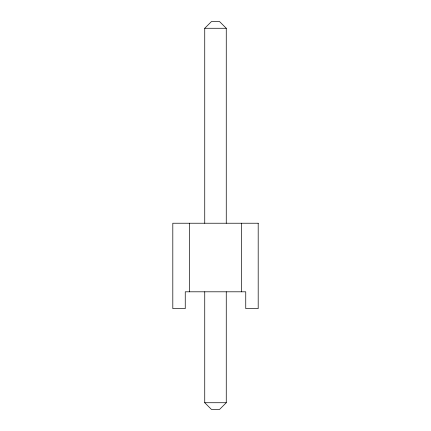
<?xml version="1.0" encoding="UTF-8"?>
<svg xmlns="http://www.w3.org/2000/svg" width="431" height="431" viewBox="0 0 431 431"><rect width="100%" height="100%" fill="white"/><g stroke="black" fill="none" stroke-linecap="round" stroke-linejoin="round"><path stroke-width="0.65" d="M204.741 223.231L204.741 28.274L211.465 21.55L219.535 21.55L226.259 28.274L226.259 223.231M226.259 291.803L226.259 402.726L219.535 409.45L211.465 409.45L204.741 402.726L204.741 291.803M204.741 28.274L226.259 28.274M204.741 402.726L226.259 402.726M241.382 223.231L241.382 291.803M189.618 223.231L189.618 291.803M258.191 223.231L172.809 223.231L172.809 308.607L185.249 308.607L185.249 291.803L245.751 291.803L245.751 308.607L258.191 308.607L258.191 223.231"/></g></svg>
